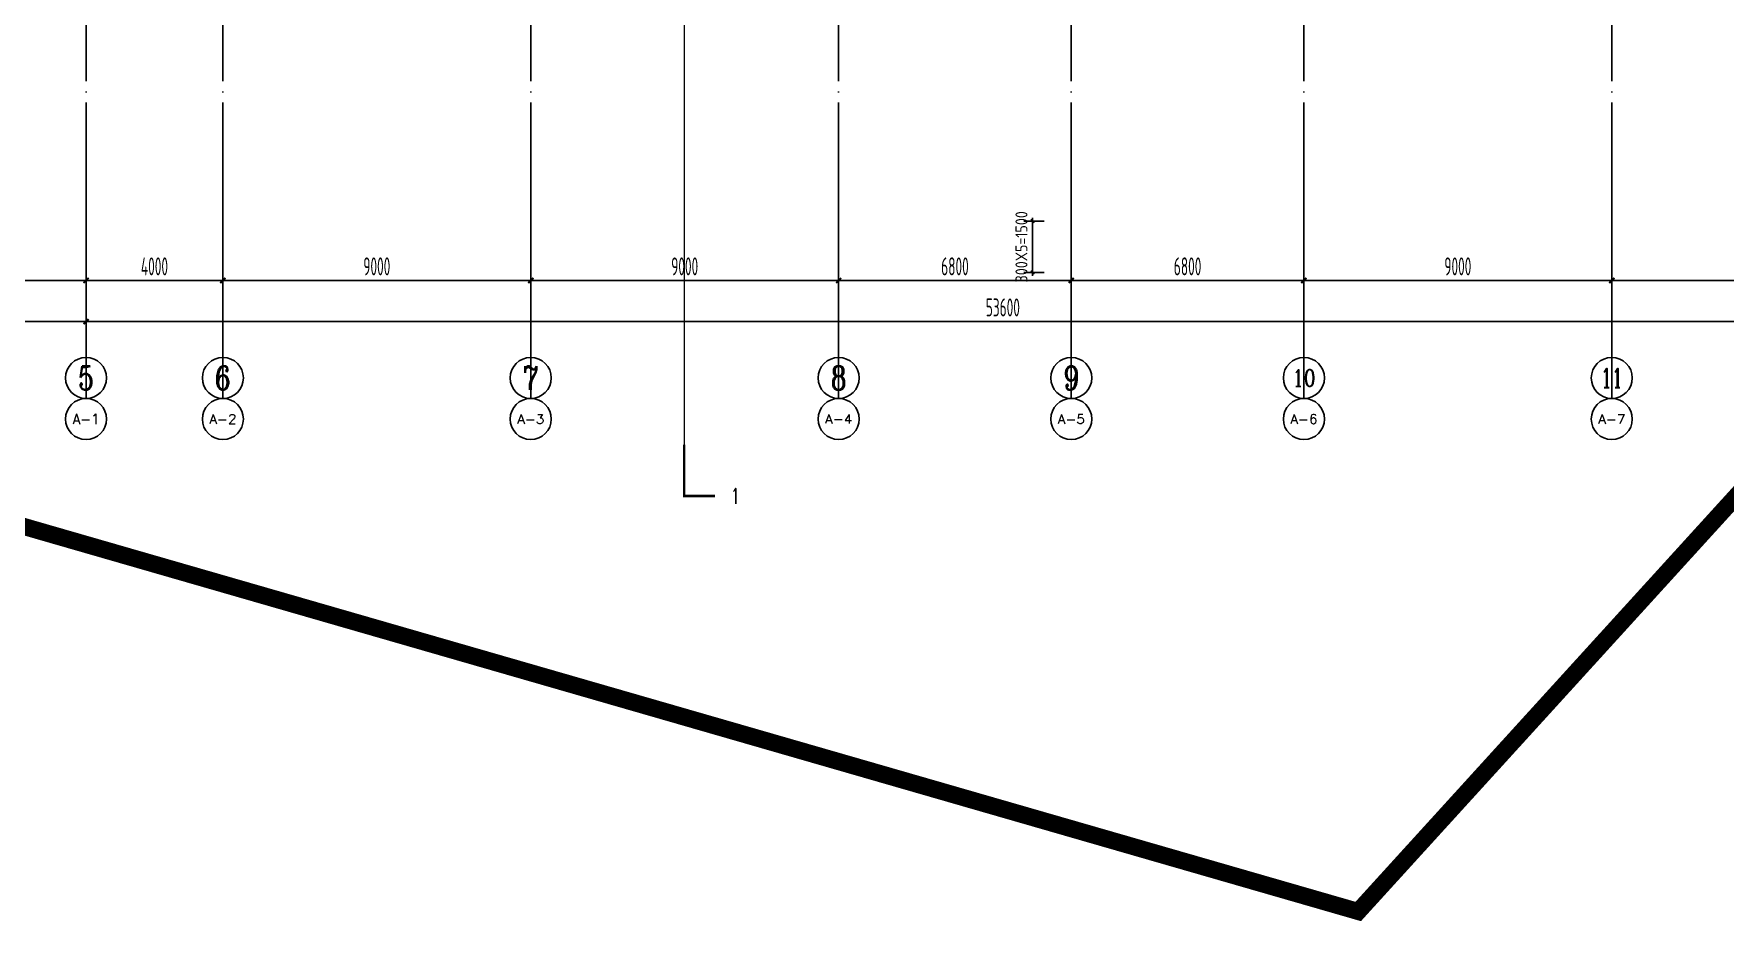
# Model space of a CAD drawing. Extents: x -473190 to 2138458, y -81875 to 2633646.
# Drawn here: x -50824 to -1384, y -78178 to -52236 of the extents above; entities that cross this region are included whole.
import ezdxf
from ezdxf.enums import TextEntityAlignment as Align

# ---------------------------------------------------------------- set-up
doc = ezdxf.new("R2010")
doc.units = 0
doc.header["$LTSCALE"] = 1000
for name, pattern in [('ACAD_ISO05W100', [34, 24, -3, 0.5, -3, 0.5, -3]), ('DASH', [0.35, 0.25, -0.1]), ('DOTE', [2.42, 2, -0.2, 0.02, -0.2])]:
    doc.linetypes.add(name, pattern=pattern)
for name, color, linetype in [('A-REDLINE', 1, 'ACAD_ISO05W100'), ('AXIS', 3, 'Continuous'), ('AXIS_TEXT', 7, 'Continuous'), ('DIM_SYMB', 3, 'Continuous'), ('DOTE', 1, 'DOTE'), ('PUB_DIM', 3, 'Continuous'), ('PUB_TEXT', 7, 'Continuous'), ('雨棚投影', 147, 'Continuous')]:
    doc.layers.add(name, color=color, linetype=linetype)
doc.styles.add('_TCH_AXIS', font='COMPLEX', dxfattribs={"bigfont": 'GBCBIG'})
doc.styles.add('_TCH_DIM_T3', font='tssdeng.shx', dxfattribs={"width": 0.564706, "bigfont": '@@@tssdchn.shx'})
doc.styles.add('_TCH_LABEL', font='COMPLEX', dxfattribs={"bigfont": 'GBCBIG'})
doc.styles.add('COMPLEX', font='COMPLEX.shx', dxfattribs={"width": 0.65})
doc.styles.add('STANDARD_T3', font='gbenor.shx', dxfattribs={"bigfont": 'gbcbig.shx'})
doc.dimstyles.new('_TCH_ARCH&&150', dxfattribs={"dimtxt": 525, "dimasz": 150, "dimexe": 375, "dimexo": 450, "dimgap": 150, "dimtad": 1, "dimdec": 0, "dimzin": 0, "dimdsep": 46, "dimtxsty": '_TCH_DIM_T3', "dimblk": 'ARCHTICK', "dimcen": 0.09, "dimclrt": 7, "dimazin": 2, "dimtfac": 1, "dimtdec": 0, "dimtix": 1, "dimtmove": 2, "dimatfit": 3, "dimfxl": 0, "dimtolj": 1, "dimtzin": 0, "dimarcsym": 0})
doc.dimstyles.new('STANDARD&&100', dxfattribs={"dimtxt": 350, "dimasz": 100, "dimexe": 250, "dimexo": 300, "dimgap": 150, "dimtad": 1, "dimdec": 0, "dimzin": 0, "dimdsep": 46, "dimtxsty": 'STANDARD_T3', "dimblk": 'ARCHTICK', "dimcen": 0.09, "dimadec": 0, "dimazin": 0, "dimtfac": 1, "dimtdec": 0, "dimtix": 1, "dimtmove": 2, "dimatfit": 3, "dimfxl": 0, "dimtolj": 1, "dimtzin": 0, "dimarcsym": 0})

# ---------------------------------------------------------------- blocks, each defined once
blk = doc.blocks.new('_AXISO')
blk.add_circle((0, 0), 0.5)
at = {"layer": 'AXIS_TEXT', "style": 'COMPLEX', "width": 1.041667}
blk.add_attdef('A', text='', height=0.56, dxfattribs=at).set_placement((-0.25, -0.28), (0.25, -0.28), align=Align.FIT)
blk = doc.blocks.new('_ArchTick')
at = {"color": 0, "linetype": 'ByBlock', "const_width": 0.4}
blk.add_lwpolyline([(-0.5, -0.5), (0.5, 0.5)], dxfattribs=at)
blk = doc.blocks.new('*D5364')
at = {"layer": 'AXIS', "color": 0, "lineweight": -2, "transparency": 16777216}
for p, q in [((-251940, -214215), (-251940, -219090)), ((-198340, -214215), (-198340, -219090)), ((-251940, -218715), (-198340, -218715))]:
    blk.add_line(p, q, dxfattribs=at)
at = {"layer": 'Defpoints', "color": 0, "transparency": 16777216}
for p in [(-251940, -213765), (-198340, -213765), (-198340, -218715)]:
    blk.add_point(p, dxfattribs=at)
at = {"layer": 'AXIS', "color": 0, "lineweight": -2, "transparency": 16777216, "xscale": 150, "yscale": 150, "zscale": 150, "rotation": 180}
blk.add_blockref('_ArchTick', (-251940, -218715), dxfattribs=at)
at = {"layer": 'AXIS', "color": 0, "lineweight": -2, "transparency": 16777216, "xscale": 150, "yscale": 150, "zscale": 150}
blk.add_blockref('_ArchTick', (-198340, -218715), dxfattribs=at)
at = {"layer": 'AXIS', "color": 7, "transparency": 16777216, "insert": (-225140, -218303), "char_height": 525, "attachment_point": 5, "style": '_TCH_DIM_T3'}
blk.add_mtext('\\A1;53600', dxfattribs=at)
blk = doc.blocks.new('*D5368')
at = {"layer": 'AXIS', "color": 0, "lineweight": -2, "transparency": 16777216}
for p, q in [((-260440, -214215), (-260440, -217890)), ((-251940, -214215), (-251940, -217890)), ((-260440, -217515), (-251940, -217515))]:
    blk.add_line(p, q, dxfattribs=at)
at = {"layer": 'Defpoints', "color": 0, "transparency": 16777216}
for p in [(-260440, -213765), (-251940, -213765), (-251940, -217515)]:
    blk.add_point(p, dxfattribs=at)
at = {"layer": 'AXIS', "color": 0, "lineweight": -2, "transparency": 16777216, "xscale": 150, "yscale": 150, "zscale": 150, "rotation": 180}
blk.add_blockref('_ArchTick', (-260440, -217515), dxfattribs=at)
at = {"layer": 'AXIS', "color": 0, "lineweight": -2, "transparency": 16777216, "xscale": 150, "yscale": 150, "zscale": 150}
blk.add_blockref('_ArchTick', (-251940, -217515), dxfattribs=at)
at = {"layer": 'AXIS', "color": 7, "transparency": 16777216, "insert": (-256190, -217103), "char_height": 525, "attachment_point": 5, "style": '_TCH_DIM_T3'}
blk.add_mtext('\\A1;8500', dxfattribs=at)
blk = doc.blocks.new('*D5369')
at = {"layer": 'AXIS', "color": 0, "lineweight": -2, "transparency": 16777216}
for p, q in [((-251940, -214215), (-251940, -217890)), ((-247940, -214215), (-247940, -217890)), ((-251940, -217515), (-247940, -217515))]:
    blk.add_line(p, q, dxfattribs=at)
at = {"layer": 'Defpoints', "color": 0, "transparency": 16777216}
for p in [(-251940, -213765), (-247940, -213765), (-247940, -217515)]:
    blk.add_point(p, dxfattribs=at)
at = {"layer": 'AXIS', "color": 0, "lineweight": -2, "transparency": 16777216, "xscale": 150, "yscale": 150, "zscale": 150, "rotation": 180}
blk.add_blockref('_ArchTick', (-251940, -217515), dxfattribs=at)
at = {"layer": 'AXIS', "color": 0, "lineweight": -2, "transparency": 16777216, "xscale": 150, "yscale": 150, "zscale": 150}
blk.add_blockref('_ArchTick', (-247940, -217515), dxfattribs=at)
at = {"layer": 'AXIS', "color": 7, "transparency": 16777216, "insert": (-249940, -217103), "char_height": 525, "attachment_point": 5, "style": '_TCH_DIM_T3'}
blk.add_mtext('\\A1;4000', dxfattribs=at)
blk = doc.blocks.new('*D5370')
at = {"layer": 'AXIS', "color": 0, "lineweight": -2, "transparency": 16777216}
for p, q in [((-247940, -214215), (-247940, -217890)), ((-238940, -214215), (-238940, -217890)), ((-247940, -217515), (-238940, -217515))]:
    blk.add_line(p, q, dxfattribs=at)
at = {"layer": 'Defpoints', "color": 0, "transparency": 16777216}
for p in [(-247940, -213765), (-238940, -213765), (-238940, -217515)]:
    blk.add_point(p, dxfattribs=at)
at = {"layer": 'AXIS', "color": 0, "lineweight": -2, "transparency": 16777216, "xscale": 150, "yscale": 150, "zscale": 150, "rotation": 180}
blk.add_blockref('_ArchTick', (-247940, -217515), dxfattribs=at)
at = {"layer": 'AXIS', "color": 0, "lineweight": -2, "transparency": 16777216, "xscale": 150, "yscale": 150, "zscale": 150}
blk.add_blockref('_ArchTick', (-238940, -217515), dxfattribs=at)
at = {"layer": 'AXIS', "color": 7, "transparency": 16777216, "insert": (-243440, -217103), "char_height": 525, "attachment_point": 5, "style": '_TCH_DIM_T3'}
blk.add_mtext('\\A1;9000', dxfattribs=at)
blk = doc.blocks.new('*D5371')
at = {"layer": 'AXIS', "color": 0, "lineweight": -2, "transparency": 16777216}
for p, q in [((-238940, -214215), (-238940, -217890)), ((-229940, -214215), (-229940, -217890)), ((-238940, -217515), (-229940, -217515))]:
    blk.add_line(p, q, dxfattribs=at)
at = {"layer": 'Defpoints', "color": 0, "transparency": 16777216}
for p in [(-238940, -213765), (-229940, -213765), (-229940, -217515)]:
    blk.add_point(p, dxfattribs=at)
at = {"layer": 'AXIS', "color": 0, "lineweight": -2, "transparency": 16777216, "xscale": 150, "yscale": 150, "zscale": 150, "rotation": 180}
blk.add_blockref('_ArchTick', (-238940, -217515), dxfattribs=at)
at = {"layer": 'AXIS', "color": 0, "lineweight": -2, "transparency": 16777216, "xscale": 150, "yscale": 150, "zscale": 150}
blk.add_blockref('_ArchTick', (-229940, -217515), dxfattribs=at)
at = {"layer": 'AXIS', "color": 7, "transparency": 16777216, "insert": (-234440, -217103), "char_height": 525, "attachment_point": 5, "style": '_TCH_DIM_T3'}
blk.add_mtext('\\A1;9000', dxfattribs=at)
blk = doc.blocks.new('*D5372')
at = {"layer": 'AXIS', "color": 0, "lineweight": -2, "transparency": 16777216}
for p, q in [((-229940, -214215), (-229940, -217890)), ((-223140, -214215), (-223140, -217890)), ((-229940, -217515), (-223140, -217515))]:
    blk.add_line(p, q, dxfattribs=at)
at = {"layer": 'Defpoints', "color": 0, "transparency": 16777216}
for p in [(-229940, -213765), (-223140, -213765), (-223140, -217515)]:
    blk.add_point(p, dxfattribs=at)
at = {"layer": 'AXIS', "color": 0, "lineweight": -2, "transparency": 16777216, "xscale": 150, "yscale": 150, "zscale": 150, "rotation": 180}
blk.add_blockref('_ArchTick', (-229940, -217515), dxfattribs=at)
at = {"layer": 'AXIS', "color": 0, "lineweight": -2, "transparency": 16777216, "xscale": 150, "yscale": 150, "zscale": 150}
blk.add_blockref('_ArchTick', (-223140, -217515), dxfattribs=at)
at = {"layer": 'AXIS', "color": 7, "transparency": 16777216, "insert": (-226540, -217103), "char_height": 525, "attachment_point": 5, "style": '_TCH_DIM_T3'}
blk.add_mtext('\\A1;6800', dxfattribs=at)
blk = doc.blocks.new('*D5373')
at = {"layer": 'AXIS', "color": 0, "lineweight": -2, "transparency": 16777216}
for p, q in [((-223140, -214215), (-223140, -217890)), ((-216340, -214215), (-216340, -217890)), ((-223140, -217515), (-216340, -217515))]:
    blk.add_line(p, q, dxfattribs=at)
at = {"layer": 'Defpoints', "color": 0, "transparency": 16777216}
for p in [(-223140, -213765), (-216340, -213765), (-216340, -217515)]:
    blk.add_point(p, dxfattribs=at)
at = {"layer": 'AXIS', "color": 0, "lineweight": -2, "transparency": 16777216, "xscale": 150, "yscale": 150, "zscale": 150, "rotation": 180}
blk.add_blockref('_ArchTick', (-223140, -217515), dxfattribs=at)
at = {"layer": 'AXIS', "color": 0, "lineweight": -2, "transparency": 16777216, "xscale": 150, "yscale": 150, "zscale": 150}
blk.add_blockref('_ArchTick', (-216340, -217515), dxfattribs=at)
at = {"layer": 'AXIS', "color": 7, "transparency": 16777216, "insert": (-219740, -217103), "char_height": 525, "attachment_point": 5, "style": '_TCH_DIM_T3'}
blk.add_mtext('\\A1;6800', dxfattribs=at)
blk = doc.blocks.new('*D5374')
at = {"layer": 'AXIS', "color": 0, "lineweight": -2, "transparency": 16777216}
for p, q in [((-216340, -214215), (-216340, -217890)), ((-207340, -214215), (-207340, -217890)), ((-216340, -217515), (-207340, -217515))]:
    blk.add_line(p, q, dxfattribs=at)
at = {"layer": 'Defpoints', "color": 0, "transparency": 16777216}
for p in [(-216340, -213765), (-207340, -213765), (-207340, -217515)]:
    blk.add_point(p, dxfattribs=at)
at = {"layer": 'AXIS', "color": 0, "lineweight": -2, "transparency": 16777216, "xscale": 150, "yscale": 150, "zscale": 150, "rotation": 180}
blk.add_blockref('_ArchTick', (-216340, -217515), dxfattribs=at)
at = {"layer": 'AXIS', "color": 0, "lineweight": -2, "transparency": 16777216, "xscale": 150, "yscale": 150, "zscale": 150}
blk.add_blockref('_ArchTick', (-207340, -217515), dxfattribs=at)
at = {"layer": 'AXIS', "color": 7, "transparency": 16777216, "insert": (-211840, -217103), "char_height": 525, "attachment_point": 5, "style": '_TCH_DIM_T3'}
blk.add_mtext('\\A1;9000', dxfattribs=at)
blk = doc.blocks.new('*D5375')
at = {"layer": 'AXIS', "color": 0, "lineweight": -2, "transparency": 16777216}
for p, q in [((-207340, -214215), (-207340, -217890)), ((-198340, -214215), (-198340, -217890)), ((-207340, -217515), (-198340, -217515))]:
    blk.add_line(p, q, dxfattribs=at)
at = {"layer": 'Defpoints', "color": 0, "transparency": 16777216}
for p in [(-207340, -213765), (-198340, -213765), (-198340, -217515)]:
    blk.add_point(p, dxfattribs=at)
at = {"layer": 'AXIS', "color": 0, "lineweight": -2, "transparency": 16777216, "xscale": 150, "yscale": 150, "zscale": 150, "rotation": 180}
blk.add_blockref('_ArchTick', (-207340, -217515), dxfattribs=at)
at = {"layer": 'AXIS', "color": 0, "lineweight": -2, "transparency": 16777216, "xscale": 150, "yscale": 150, "zscale": 150}
blk.add_blockref('_ArchTick', (-198340, -217515), dxfattribs=at)
at = {"layer": 'AXIS', "color": 7, "transparency": 16777216, "insert": (-202840, -217103), "char_height": 525, "attachment_point": 5, "style": '_TCH_DIM_T3'}
blk.add_mtext('\\A1;9000', dxfattribs=at)
blk = doc.blocks.new('*D5408')
at = {"layer": 'AXIS', "color": 0, "lineweight": -2, "transparency": 16777216}
for p, q in [((-279890, -214215), (-279890, -219090)), ((-78490, -214215), (-78490, -219090)), ((-279890, -218715), (-78490, -218715))]:
    blk.add_line(p, q, dxfattribs=at)
at = {"layer": 'Defpoints', "color": 0, "transparency": 16777216}
for p in [(-279890, -213765), (-78490, -213765), (-78490, -218715)]:
    blk.add_point(p, dxfattribs=at)
at = {"layer": 'AXIS', "color": 0, "lineweight": -2, "transparency": 16777216, "xscale": 150, "yscale": 150, "zscale": 150, "rotation": 180}
blk.add_blockref('_ArchTick', (-279890, -218715), dxfattribs=at)
at = {"layer": 'AXIS', "color": 0, "lineweight": -2, "transparency": 16777216, "xscale": 150, "yscale": 150, "zscale": 150}
blk.add_blockref('_ArchTick', (-78490, -218715), dxfattribs=at)
at = {"layer": 'AXIS', "color": 7, "transparency": 16777216, "insert": (-179190, -218303), "char_height": 525, "attachment_point": 5, "style": '_TCH_DIM_T3'}
blk.add_mtext('\\A1;201400', dxfattribs=at)
blk = doc.blocks.new('*D3550')
at = {"layer": 'Defpoints', "color": 0, "transparency": 16777216}
for p in [(-21630, -57712), (-20990, -57712), (-20990, -59212)]:
    blk.add_point(p, dxfattribs=at)
at = {"layer": 'PUB_DIM', "color": 0, "lineweight": -2, "transparency": 16777216}
for p, q in [((-21290, -57712), (-21880, -57712)), ((-21630, -57712), (-21630, -57612)), ((-21630, -59212), (-21630, -57712)), ((-21290, -59212), (-21880, -59212)), ((-21630, -59212), (-21630, -59312))]:
    blk.add_line(p, q, dxfattribs=at)
at = {"layer": 'PUB_DIM', "color": 0, "lineweight": -2, "transparency": 16777216, "xscale": 100, "yscale": 100, "zscale": 100}
for p, rotation in [((-21630, -57712), 270), ((-21630, -59212), 90)]:
    blk.add_blockref('_ArchTick', p, dxfattribs=dict(at, rotation=rotation))
at = {"layer": 'PUB_DIM', "color": 0, "transparency": 16777216, "insert": (-21955, -58462), "char_height": 350, "attachment_point": 5, "rotation": 90, "style": 'STANDARD_T3'}
blk.add_mtext('\\A1;300X5=1500', dxfattribs=at)
blk = doc.blocks.new('A$C4F5A101F')
at = {"layer": 'AXIS'}
for p, q in [((-251939.7, -213765.2), (-251939.7, -220965.2)), ((-251939.7, -213765.2), (-251939.7, -219765.2)), ((-247939.7, -213765.2), (-247939.7, -220965.2)), ((-247939.7, -213765.2), (-247939.7, -219765.2)), ((-238939.7, -213765.2), (-238939.7, -220965.2)), ((-238939.7, -213765.2), (-238939.7, -219765.2)), ((-229939.7, -213765.2), (-229939.7, -220965.2)), ((-229939.7, -213765.2), (-229939.7, -219765.2)), ((-223139.7, -213765.2), (-223139.7, -220965.2)), ((-223139.7, -213765.2), (-223139.7, -219765.2)), ((-216339.7, -213765.2), (-216339.7, -220965.2)), ((-216339.7, -213765.2), (-216339.7, -219765.2)), ((-207339.7, -213765.2), (-207339.7, -220965.2)), ((-207339.7, -213765.2), (-207339.7, -219765.2))]:
    blk.add_line(p, q, dxfattribs=at)
at = {"layer": 'DOTE', "color": 16, "linetype": 'DOTE', "ltscale": 1.5}
for p, q in [((-251939.7, 16373.7), (-251939.7, -213765.2)), ((-247939.7, 16373.7), (-247939.7, -213765.2)), ((-238939.7, 16373.7), (-238939.7, -213765.2)), ((-229939.7, 16373.7), (-229939.7, -213765.2)), ((-223139.7, 16373.7), (-223139.7, -213765.2)), ((-216339.7, 16373.7), (-216339.7, -213765.2)), ((-207339.7, 16373.7), (-207339.7, -213765.2))]:
    blk.add_line(p, q, dxfattribs=at)
at = {"layer": 'AXIS'}
ref = blk.add_blockref('_AXISO', (-251939.7, -220365.2), dxfattribs=dict(at, xscale=1200, yscale=1200, zscale=1200))
ref.add_attrib('A', '5', dxfattribs={"layer": 'AXIS_TEXT', "height": 698.9, "style": '_TCH_AXIS'}).set_placement((-252172.7, -220714.6), (-251706.7, -220714.6), align=Align.FIT)
ref = blk.add_blockref('_AXISO', (-247939.7, -220365.2), dxfattribs=dict(at, xscale=1200, yscale=1200, zscale=1200))
ref.add_attrib('A', '6', dxfattribs={"layer": 'AXIS_TEXT', "height": 698.9, "style": '_TCH_AXIS'}).set_placement((-248172.7, -220714.6), (-247706.7, -220714.6), align=Align.FIT)
ref = blk.add_blockref('_AXISO', (-238939.7, -220365.2), dxfattribs=dict(at, xscale=1200, yscale=1200, zscale=1200))
ref.add_attrib('A', '7', dxfattribs={"layer": 'AXIS_TEXT', "height": 698.9, "style": '_TCH_AXIS'}).set_placement((-239172.7, -220714.6), (-238706.7, -220714.6), align=Align.FIT)
ref = blk.add_blockref('_AXISO', (-229939.7, -220365.2), dxfattribs=dict(at, xscale=1200, yscale=1200, zscale=1200))
ref.add_attrib('A', '8', dxfattribs={"layer": 'AXIS_TEXT', "height": 698.9, "style": '_TCH_AXIS'}).set_placement((-230172.7, -220714.6), (-229706.7, -220714.6), align=Align.FIT)
ref = blk.add_blockref('_AXISO', (-223139.7, -220365.2), dxfattribs=dict(at, xscale=1200, yscale=1200, zscale=1200))
ref.add_attrib('A', '9', dxfattribs={"layer": 'AXIS_TEXT', "height": 698.9, "style": '_TCH_AXIS'}).set_placement((-223372.7, -220714.6), (-222906.7, -220714.6), align=Align.FIT)
ref = blk.add_blockref('_AXISO', (-216339.7, -220365.2), dxfattribs=dict(at, xscale=1200, yscale=1200, zscale=1200))
ref.add_attrib('A', '10', dxfattribs={"layer": 'AXIS_TEXT', "height": 492.67, "style": '_TCH_AXIS'}).set_placement((-216679.9, -220611.5), (-215999.5, -220611.5), align=Align.FIT)
ref = blk.add_blockref('_AXISO', (-207339.7, -220365.2), dxfattribs=dict(at, xscale=1200, yscale=1200, zscale=1200))
ref.add_attrib('A', '11', dxfattribs={"layer": 'AXIS_TEXT', "height": 553.14, "style": '_TCH_AXIS'}).set_placement((-207655.8, -220641.7), (-207023.6, -220641.7), align=Align.FIT)
ref = blk.add_blockref('_AXISO', (-251939.7, -221565.2), dxfattribs=dict(at, xscale=1200, yscale=1200, zscale=1200))
ref.add_attrib('A', 'A-1', dxfattribs={"layer": 'AXIS_TEXT', "height": 294.94, "style": '_TCH_AXIS'}).set_placement((-252332.9, -221712.6), (-251546.4, -221712.6), align=Align.FIT)
ref = blk.add_blockref('_AXISO', (-247939.7, -221565.2), dxfattribs=dict(at, xscale=1200, yscale=1200, zscale=1200))
ref.add_attrib('A', 'A-2', dxfattribs={"layer": 'AXIS_TEXT', "height": 273.43, "style": '_TCH_AXIS'}).set_placement((-248336.8, -221701.9), (-247542.6, -221701.9), align=Align.FIT)
ref = blk.add_blockref('_AXISO', (-238939.7, -221565.2), dxfattribs=dict(at, xscale=1200, yscale=1200, zscale=1200))
ref.add_attrib('A', 'A-3', dxfattribs={"layer": 'AXIS_TEXT', "height": 273.43, "style": '_TCH_AXIS'}).set_placement((-239336.8, -221701.9), (-238542.6, -221701.9), align=Align.FIT)
ref = blk.add_blockref('_AXISO', (-229939.7, -221565.2), dxfattribs=dict(at, xscale=1200, yscale=1200, zscale=1200))
ref.add_attrib('A', 'A-4', dxfattribs={"layer": 'AXIS_TEXT', "height": 265.63, "style": '_TCH_AXIS'}).set_placement((-230338.1, -221698), (-229541.2, -221698), align=Align.FIT)
ref = blk.add_blockref('_AXISO', (-223139.7, -221565.2), dxfattribs=dict(at, xscale=1200, yscale=1200, zscale=1200))
ref.add_attrib('A', 'A-5', dxfattribs={"layer": 'AXIS_TEXT', "height": 273.43, "style": '_TCH_AXIS'}).set_placement((-223536.8, -221701.9), (-222742.6, -221701.9), align=Align.FIT)
ref = blk.add_blockref('_AXISO', (-216339.7, -221565.2), dxfattribs=dict(at, xscale=1200, yscale=1200, zscale=1200))
ref.add_attrib('A', 'A-6', dxfattribs={"layer": 'AXIS_TEXT', "height": 273.43, "style": '_TCH_AXIS'}).set_placement((-216736.8, -221701.9), (-215942.6, -221701.9), align=Align.FIT)
ref = blk.add_blockref('_AXISO', (-207339.7, -221565.2), dxfattribs=dict(at, xscale=1200, yscale=1200, zscale=1200))
ref.add_attrib('A', 'A-7', dxfattribs={"layer": 'AXIS_TEXT', "height": 273.43, "style": '_TCH_AXIS'}).set_placement((-207736.8, -221701.9), (-206942.6, -221701.9), align=Align.FIT)
for p1, p2, distance, picture, middle in [((-279889.7, -213765.2), (-78489.7, -213765.2), -4950, '*D5408', (-179189.7, -218302.7)), ((-260439.7, -213765.2), (-251939.7, -213765.2), -3750, '*D5368', (-256189.7, -217102.7)), ((-251939.7, -213765.2), (-198339.7, -213765.2), -4950, '*D5364', (-225139.7, -218302.7)), ((-251939.7, -213765.2), (-247939.7, -213765.2), -3750, '*D5369', (-249939.7, -217102.7)), ((-247939.7, -213765.2), (-238939.7, -213765.2), -3750, '*D5370', (-243439.7, -217102.7)), ((-238939.7, -213765.2), (-229939.7, -213765.2), -3750, '*D5371', (-234439.7, -217102.7)), ((-229939.7, -213765.2), (-223139.7, -213765.2), -3750, '*D5372', (-226539.7, -217102.7)), ((-223139.7, -213765.2), (-216339.7, -213765.2), -3750, '*D5373', (-219739.7, -217102.7)), ((-216339.7, -213765.2), (-207339.7, -213765.2), -3750, '*D5374', (-211839.7, -217102.7)), ((-207339.7, -213765.2), (-198339.7, -213765.2), -3750, '*D5375', (-202839.7, -217102.7))]:
    dim = blk.add_aligned_dim(p1=p1, p2=p2, distance=distance, dimstyle='_TCH_ARCH&&150', dxfattribs=at)
    dim.commit()
    dim.dimension.update_dxf_attribs({"geometry": picture, "text_midpoint": middle})

msp = doc.modelspace()

# ---------------------------------------------------------------- linework, layer by layer
at = {"linetype": 'DASH', "const_width": 40}
msp.add_lwpolyline([(-31812.5, 185852.5), (-31812.5, -64250)], dxfattribs=at)
at = {"layer": 'A-REDLINE', "const_width": 500, "flags": 128}
msp.add_lwpolyline([(-89481.4, 187228.8), (-75385.8, 185854.4), (-61257.6, 184872), (-47107.5, 184282.2), (-32946.4, 184085.6), (42633, 184085.6), (118212.3, 184085.6), (125682.3, 183899.5), (133133.8, 183341.6), (140548.2, 182413.3), (147907.2, 181116.9), (155192.5, 179455.7), (162386.1, 177433.7), (169470, 175056), (176426.7, 172328.4), (183239, 169257.8), (189889.9, 165851.8), (196362.9, 162118.7), (202642, 158068), (131057.9, 79413.7), (59473.8, 759.5), (-12110.3, -77894.8), (-89481.4, -55567.9), (-89481.4, 65830.4)], close=True, dxfattribs=at)
at = {"layer": 'DIM_SYMB', "const_width": 75}
msp.add_lwpolyline([(-31812.5, -64250), (-31812.5, -65750), (-30912.5, -65750)], dxfattribs=at)

# ---------------------------------------------------------------- block references
at = {"layer": '雨棚投影', "linetype": 'DASH', "lineweight": -3, "ltscale": 2}
msp.add_blockref('A$C4F5A101F', (202642, 158068), dxfattribs=at)

# ---------------------------------------------------------------- texts
at = {"layer": 'PUB_TEXT', "style": '_TCH_LABEL', "width": 0.705882}
msp.add_text('1', height=446.2, dxfattribs=at).set_placement((-30455, -65973.1))

# ---------------------------------------------------------------- dimensions: what is measured, and where the dimension line sits
at = {"layer": 'PUB_DIM'}
dim = msp.add_aligned_dim(p1=(-20990.3, -59212.2), p2=(-20990.3, -57712.2), distance=639.7, text='300X5=1500', dimstyle='STANDARD&&100', dxfattribs=at)
dim.commit()
dim.dimension.update_dxf_attribs({"geometry": '*D3550', "text_midpoint": (-21955, -58462.2)})

doc.saveas('drawing.dxf')
